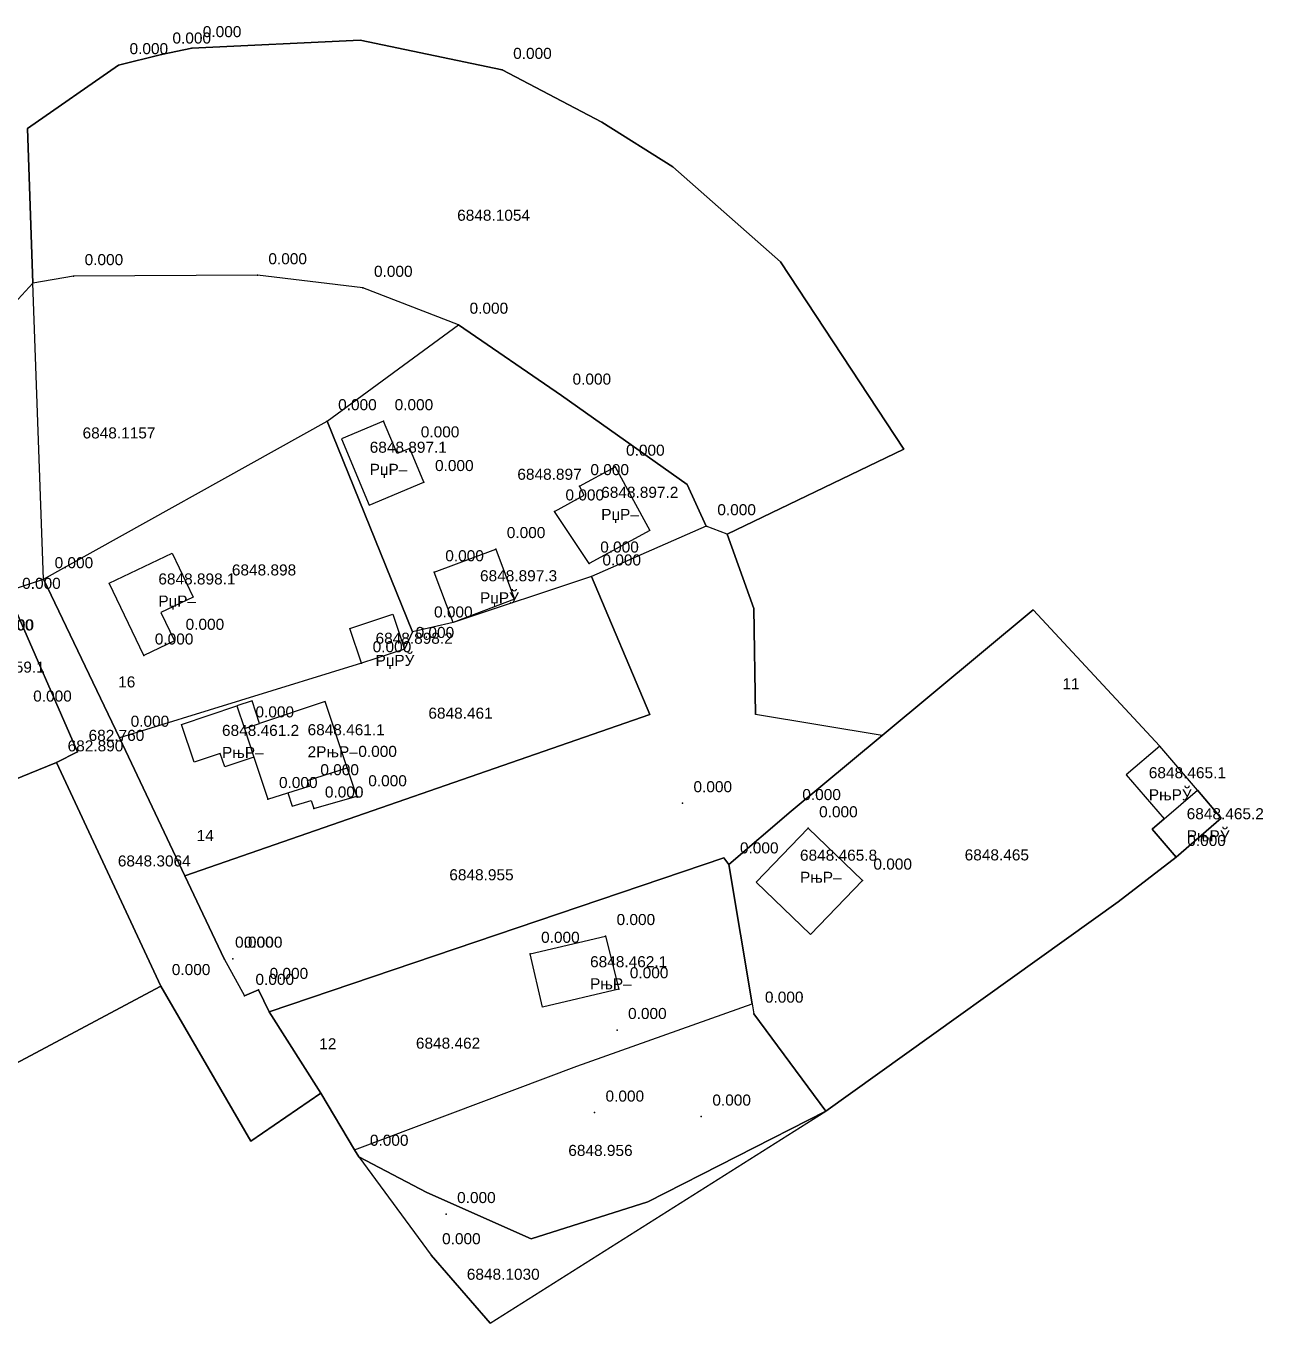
# Model space of a CAD drawing. Header units: metres. Extents: x 8504925 to 8509157, y 4588840 to 4591954.
# Drawn here: x 8506274.8 to 8506386.9, y 4590687.3 to 4590804.7 of the extents above; entities that cross this region are included whole.
import ezdxf

# ---------------------------------------------------------------- set-up
doc = ezdxf.new("R2010")
doc.units = ezdxf.units.M
for name, color, linetype in [('cad13', 30, 'Continuous'), ('cad140', 7, 'Continuous'), ('cad141', 7, 'Continuous'), ('cad144', 7, 'Continuous'), ('cad145', 7, 'Continuous'), ('cad146', 7, 'Continuous'), ('cad176', 7, 'Continuous'), ('cad22', 7, 'Continuous'), ('cad_cont_1', 30, 'Continuous'), ('cad_cont_2', 7, 'Continuous'), ('cad_cont_3', 7, 'Continuous'), ('points', 1, 'Continuous'), ('texts', 7, 'Continuous')]:
    doc.layers.add(name, color=color, linetype=linetype)
doc.styles.get("Standard").update_dxf_attribs({"font": 'arial.ttf'})

msp = doc.modelspace()

# ---------------------------------------------------------------- linework, layer by layer
at = {"layer": 'cad13'}
for points in [[(8506310.88, 4590763.42), (8506309.59, 4590766.47), (8506308.454, 4590766.001), (8506307.22, 4590768.93), (8506303.414, 4590767.331), (8506305.924, 4590761.341), (8506310.88, 4590763.42)], [(8506325.85, 4590756.04), (8506322.7, 4590760.76), (8506325.404, 4590762.231), (8506324.96, 4590763.05), (8506328.19, 4590764.81), (8506331.334, 4590759.031), (8506325.85, 4590756.04)], [(8506285.49, 4590747.71), (8506282.364, 4590754.271), (8506288.064, 4590756.981), (8506289.954, 4590753.001), (8506287.044, 4590751.621), (8506288.28, 4590749.04), (8506285.49, 4590747.71)], [(8506313.524, 4590750.711), (8506311.81, 4590755.25), (8506317.38, 4590757.35), (8506319.084, 4590752.811), (8506313.524, 4590750.711)], [(8506305.23, 4590747.01), (8506304.174, 4590750.171), (8506308.064, 4590751.461), (8506309.12, 4590748.3)], [(8506295.471, 4590738.506), (8506296.74, 4590734.71), (8506298.553, 4590735.268), (8506298.925, 4590734.054), (8506300.657, 4590734.586), (8506300.9, 4590733.85), (8506304.794, 4590734.961), (8506303.93, 4590737.53), (8506301.924, 4590743.541), (8506295.974, 4590741.565), (8506295.299, 4590743.596), (8506293.928, 4590743.141)], [(8506295.471, 4590738.506), (8506292.833, 4590737.628), (8506292.426, 4590738.852), (8506290.054, 4590738.063), (8506288.917, 4590741.478), (8506293.928, 4590743.141)], [(8506293.928, 4590743.141), (8506294.61, 4590741.11), (8506295.471, 4590738.506)], [(8506377.544, 4590739.511), (8506374.504, 4590736.911), (8506377.934, 4590732.911)], [(8506377.934, 4590732.911), (8506380.954, 4590735.531)], [(8506377.934, 4590732.911), (8506376.874, 4590731.991), (8506379.04, 4590729.46)], [(8506345.68, 4590732.06), (8506340.984, 4590727.181), (8506345.904, 4590722.441), (8506350.6, 4590727.32), (8506345.68, 4590732.06)], [(8506320.49, 4590720.69), (8506327.33, 4590722.3), (8506328.53, 4590717.48), (8506321.624, 4590715.861), (8506320.49, 4590720.69)]]:
    msp.add_lwpolyline(points, dxfattribs=at)
at = {"layer": 'cad140'}
for points in [[(8506273.47, 4590752.75), (8506279.49, 4590738.98), (8506277.59, 4590738.03)], [(8506277.59, 4590738.03), (8506287.03, 4590717.77)], [(8506316.88, 4590687.251), (8506311.52, 4590693.39)]]:
    msp.add_lwpolyline(points, dxfattribs=at)
at = {"layer": 'cad141'}
msp.add_lwpolyline([(8506379.04, 4590729.46), (8506373.794, 4590725.401), (8506347.304, 4590706.431)], dxfattribs=at)
at = {"layer": 'cad144'}
for points in [[(8506274.944, 4590795.461), (8506283.2, 4590801.18), (8506287.09, 4590802.14), (8506289.84, 4590802.72), (8506305.094, 4590803.451)], [(8506305.094, 4590803.451), (8506317.96, 4590800.75), (8506326.984, 4590796.011), (8506333.414, 4590791.961), (8506343.174, 4590783.361), (8506354.344, 4590766.401), (8506353.534, 4590766.011)], [(8506275.444, 4590781.431), (8506274.944, 4590795.461)], [(8506276.41, 4590754.62), (8506275.444, 4590781.431)], [(8506302.1, 4590768.93), (8506314.01, 4590777.67)], [(8506314.01, 4590777.67), (8506323.34, 4590771.25), (8506334.734, 4590763.211), (8506336.46, 4590759.42)], [(8506276.41, 4590754.62), (8506302.1, 4590768.93)], [(8506283.3, 4590740.26), (8506276.41, 4590754.62)], [(8506366.074, 4590751.851), (8506377.544, 4590739.511)], [(8506289.206, 4590727.766), (8506283.3, 4590740.26)], [(8506246.29, 4590725.84), (8506267.24, 4590733.83), (8506277.59, 4590738.03)], [(8506292.76, 4590720.25), (8506289.206, 4590727.766)], [(8506287.03, 4590717.77), (8506273.84, 4590710.73)], [(8506296.843, 4590715.438), (8506295.89, 4590717.42), (8506294.61, 4590716.88)], [(8506301.519, 4590708.06), (8506296.843, 4590715.438)], [(8506304.596, 4590702.94), (8506301.519, 4590708.06)], [(8506304.98, 4590702.31), (8506304.596, 4590702.94)]]:
    msp.add_lwpolyline(points, dxfattribs=at)
at = {"layer": 'cad145'}
for points in [[(8506314.01, 4590777.67), (8506305.35, 4590781.01), (8506295.78, 4590782.15), (8506279.13, 4590782.07), (8506275.444, 4590781.431)], [(8506309.834, 4590749.871), (8506302.1, 4590768.93)], [(8506353.534, 4590766.011), (8506338.364, 4590758.701)], [(8506336.46, 4590759.42), (8506326.05, 4590754.87)], [(8506338.364, 4590758.701), (8506336.46, 4590759.42)], [(8506338.364, 4590758.701), (8506340.772, 4590751.977), (8506340.903, 4590742.383)], [(8506326.05, 4590754.87), (8506313.524, 4590750.711)], [(8506326.05, 4590754.87), (8506331.339, 4590742.374)], [(8506352.392, 4590740.466), (8506366.074, 4590751.851)], [(8506313.524, 4590750.711), (8506309.834, 4590749.871)], [(8506309.834, 4590749.871), (8506309.12, 4590748.3)], [(8506305.23, 4590747.01), (8506283.3, 4590740.26)], [(8506338.51, 4590728.79), (8506344.16, 4590733.62), (8506352.392, 4590740.466)], [(8506338.051, 4590729.388), (8506338.51, 4590728.79)], [(8506338.51, 4590728.79), (8506340.616, 4590716.165)], [(8506340.616, 4590716.165), (8506340.77, 4590715.27)], [(8506347.304, 4590706.431), (8506340.77, 4590715.27)]]:
    msp.add_lwpolyline(points, dxfattribs=at)
at = {"layer": 'cad146'}
for points in [[(8506272.205, 4590753.225), (8506276.41, 4590754.62)], [(8506309.12, 4590748.3), (8506305.23, 4590747.01)], [(8506331.339, 4590742.374), (8506289.206, 4590727.766)], [(8506338.051, 4590729.388), (8506296.843, 4590715.438)], [(8506292.76, 4590720.25), (8506294.61, 4590716.88)], [(8506304.596, 4590702.94), (8506324.736, 4590710.525), (8506340.616, 4590716.165)], [(8506304.98, 4590702.31), (8506311.146, 4590699.061), (8506320.581, 4590694.873), (8506331.17, 4590698.222), (8506347.304, 4590706.431)]]:
    msp.add_lwpolyline(points, dxfattribs=at)
at = {"layer": 'cad176'}
for points in [[(8506275.444, 4590781.431), (8506270.083, 4590775.633), (8506266.518, 4590771.922), (8506254.44, 4590764.11)], [(8506352.392, 4590740.466), (8506340.903, 4590742.383)], [(8506380.954, 4590735.531), (8506377.544, 4590739.511)], [(8506379.04, 4590729.46), (8506383.114, 4590732.981), (8506380.954, 4590735.531)], [(8506287.03, 4590717.77), (8506295.18, 4590703.74), (8506301.519, 4590708.06)], [(8506316.88, 4590687.251), (8506347.304, 4590706.431)], [(8506304.98, 4590702.31), (8506311.52, 4590693.39)]]:
    msp.add_lwpolyline(points, dxfattribs=at)
at = {"layer": 'cad22'}
for points in [[(8506294.61, 4590741.11), (8506295.974, 4590741.565)], [(8506298.553, 4590735.268), (8506300.49, 4590735.87), (8506300.324, 4590736.381), (8506303.93, 4590737.53)]]:
    msp.add_lwpolyline(points, dxfattribs=at)
at = {"layer": 'cad_cont_1'}
for points in [[(8506310.88, 4590763.42), (8506309.59, 4590766.47), (8506308.454, 4590766.001), (8506307.22, 4590768.93), (8506303.414, 4590767.331), (8506305.924, 4590761.341), (8506310.88, 4590763.42)], [(8506325.85, 4590756.04), (8506322.7, 4590760.76), (8506325.404, 4590762.231), (8506324.96, 4590763.05), (8506328.19, 4590764.81), (8506331.334, 4590759.031), (8506325.85, 4590756.04)], [(8506285.49, 4590747.71), (8506282.364, 4590754.271), (8506288.064, 4590756.981), (8506289.954, 4590753.001), (8506287.044, 4590751.621), (8506288.28, 4590749.04), (8506285.49, 4590747.71)], [(8506313.524, 4590750.711), (8506311.81, 4590755.25), (8506317.38, 4590757.35), (8506319.084, 4590752.811), (8506313.524, 4590750.711)], [(8506309.12, 4590748.3), (8506305.23, 4590747.01), (8506305.23, 4590747.01), (8506304.174, 4590750.171), (8506308.064, 4590751.461), (8506309.12, 4590748.3)], [(8506293.928, 4590743.141), (8506294.61, 4590741.11), (8506295.471, 4590738.506), (8506295.471, 4590738.506), (8506296.74, 4590734.71), (8506298.553, 4590735.268), (8506298.925, 4590734.054), (8506300.657, 4590734.586), (8506300.9, 4590733.85), (8506304.794, 4590734.961), (8506303.93, 4590737.53), (8506301.924, 4590743.541), (8506295.974, 4590741.565), (8506295.299, 4590743.596), (8506293.928, 4590743.141)], [(8506293.928, 4590743.141), (8506294.61, 4590741.11), (8506295.471, 4590738.506), (8506295.471, 4590738.506), (8506292.833, 4590737.628), (8506292.426, 4590738.852), (8506290.054, 4590738.063), (8506288.917, 4590741.478), (8506293.928, 4590743.141)], [(8506380.954, 4590735.531), (8506377.544, 4590739.511), (8506377.544, 4590739.511), (8506374.504, 4590736.911), (8506377.934, 4590732.911), (8506377.934, 4590732.911), (8506380.954, 4590735.531)], [(8506377.934, 4590732.911), (8506380.954, 4590735.531), (8506380.954, 4590735.531), (8506383.114, 4590732.981), (8506379.04, 4590729.46), (8506379.04, 4590729.46), (8506376.874, 4590731.991), (8506377.934, 4590732.911)], [(8506345.68, 4590732.06), (8506340.984, 4590727.181), (8506345.904, 4590722.441), (8506350.6, 4590727.32), (8506345.68, 4590732.06)], [(8506320.49, 4590720.69), (8506327.33, 4590722.3), (8506328.53, 4590717.48), (8506321.624, 4590715.861), (8506320.49, 4590720.69)]]:
    msp.add_lwpolyline(points, dxfattribs=at)
at = {"layer": 'cad_cont_2'}
for points in [[(8506274.944, 4590795.461), (8506283.2, 4590801.18), (8506287.09, 4590802.14), (8506289.84, 4590802.72), (8506305.094, 4590803.451), (8506305.094, 4590803.451), (8506317.96, 4590800.75), (8506326.984, 4590796.011), (8506333.414, 4590791.961), (8506343.174, 4590783.361), (8506354.344, 4590766.401), (8506353.534, 4590766.011), (8506353.534, 4590766.011), (8506338.364, 4590758.701), (8506338.364, 4590758.701), (8506336.46, 4590759.42), (8506336.46, 4590759.42), (8506334.734, 4590763.211), (8506323.34, 4590771.25), (8506314.01, 4590777.67), (8506314.01, 4590777.67), (8506305.35, 4590781.01), (8506295.78, 4590782.15), (8506279.13, 4590782.07), (8506275.444, 4590781.431), (8506275.444, 4590781.431), (8506274.944, 4590795.461)], [(8506254.44, 4590764.11), (8506265.121, 4590750.153), (8506265.121, 4590750.153), (8506272.205, 4590753.225), (8506272.205, 4590753.225), (8506276.41, 4590754.62), (8506276.41, 4590754.62), (8506302.1, 4590768.93), (8506302.1, 4590768.93), (8506314.01, 4590777.67), (8506314.01, 4590777.67), (8506305.35, 4590781.01), (8506295.78, 4590782.15), (8506279.13, 4590782.07), (8506275.444, 4590781.431), (8506275.444, 4590781.431), (8506270.083, 4590775.633), (8506266.518, 4590771.922), (8506254.44, 4590764.11)], [(8506309.834, 4590749.871), (8506302.1, 4590768.93), (8506302.1, 4590768.93), (8506314.01, 4590777.67), (8506314.01, 4590777.67), (8506323.34, 4590771.25), (8506334.734, 4590763.211), (8506336.46, 4590759.42), (8506336.46, 4590759.42), (8506326.05, 4590754.87), (8506326.05, 4590754.87), (8506313.524, 4590750.711), (8506313.524, 4590750.711), (8506309.834, 4590749.871)], [(8506283.3, 4590740.26), (8506276.41, 4590754.62), (8506276.41, 4590754.62), (8506302.1, 4590768.93), (8506302.1, 4590768.93), (8506309.834, 4590749.871), (8506309.834, 4590749.871), (8506309.12, 4590748.3), (8506309.12, 4590748.3), (8506305.23, 4590747.01), (8506305.23, 4590747.01), (8506283.3, 4590740.26)], [(8506331.339, 4590742.374), (8506289.206, 4590727.766), (8506289.206, 4590727.766), (8506292.76, 4590720.25), (8506292.76, 4590720.25), (8506294.61, 4590716.88), (8506294.61, 4590716.88), (8506295.89, 4590717.42), (8506296.843, 4590715.438), (8506296.843, 4590715.438), (8506338.051, 4590729.388), (8506338.051, 4590729.388), (8506338.51, 4590728.79), (8506338.51, 4590728.79), (8506344.16, 4590733.62), (8506352.392, 4590740.466), (8506352.392, 4590740.466), (8506340.903, 4590742.383), (8506340.903, 4590742.383), (8506340.772, 4590751.977), (8506338.364, 4590758.701), (8506338.364, 4590758.701), (8506336.46, 4590759.42), (8506336.46, 4590759.42), (8506326.05, 4590754.87), (8506326.05, 4590754.87), (8506331.339, 4590742.374)], [(8506272.205, 4590753.225), (8506276.41, 4590754.62), (8506276.41, 4590754.62), (8506283.3, 4590740.26), (8506283.3, 4590740.26), (8506289.206, 4590727.766), (8506289.206, 4590727.766), (8506292.76, 4590720.25), (8506292.76, 4590720.25), (8506294.61, 4590716.88), (8506294.61, 4590716.88), (8506295.89, 4590717.42), (8506296.843, 4590715.438), (8506296.843, 4590715.438), (8506301.519, 4590708.06), (8506301.519, 4590708.06), (8506295.18, 4590703.74), (8506287.03, 4590717.77), (8506287.03, 4590717.77), (8506277.59, 4590738.03), (8506277.59, 4590738.03), (8506279.49, 4590738.98), (8506273.47, 4590752.75)], [(8506305.23, 4590747.01), (8506283.3, 4590740.26), (8506283.3, 4590740.26), (8506289.206, 4590727.766), (8506289.206, 4590727.766), (8506331.339, 4590742.374), (8506331.339, 4590742.374), (8506326.05, 4590754.87), (8506326.05, 4590754.87), (8506313.524, 4590750.711), (8506313.524, 4590750.711), (8506309.834, 4590749.871), (8506309.834, 4590749.871), (8506309.12, 4590748.3), (8506309.12, 4590748.3), (8506305.23, 4590747.01)], [(8506242.03, 4590735.41), (8506256.45, 4590743.62), (8506256.45, 4590743.62), (8506266.12, 4590748.85), (8506273.47, 4590752.75), (8506273.47, 4590752.75), (8506279.49, 4590738.98), (8506277.59, 4590738.03), (8506277.59, 4590738.03), (8506267.24, 4590733.83), (8506246.29, 4590725.84), (8506246.29, 4590725.84), (8506245.12, 4590727.99), (8506245.12, 4590727.99), (8506242.03, 4590735.41)], [(8506338.51, 4590728.79), (8506340.616, 4590716.165), (8506340.616, 4590716.165), (8506340.77, 4590715.27), (8506340.77, 4590715.27), (8506347.304, 4590706.431), (8506347.304, 4590706.431), (8506373.794, 4590725.401), (8506379.04, 4590729.46), (8506379.04, 4590729.46), (8506383.114, 4590732.981), (8506380.954, 4590735.531), (8506380.954, 4590735.531), (8506377.544, 4590739.511), (8506377.544, 4590739.511), (8506366.074, 4590751.851), (8506366.074, 4590751.851), (8506352.392, 4590740.466), (8506352.392, 4590740.466), (8506344.16, 4590733.62), (8506338.51, 4590728.79)], [(8506258.64, 4590707.46), (8506252.2, 4590712.17), (8506246.29, 4590725.84), (8506246.29, 4590725.84), (8506267.24, 4590733.83), (8506277.59, 4590738.03), (8506277.59, 4590738.03), (8506287.03, 4590717.77), (8506287.03, 4590717.77), (8506273.84, 4590710.73), (8506273.84, 4590710.73), (8506270.17, 4590708.81), (8506270.17, 4590708.81), (8506266.51, 4590707), (8506266.51, 4590707), (8506264.59, 4590706.46), (8506264.59, 4590706.46), (8506258.64, 4590707.46)], [(8506338.051, 4590729.388), (8506296.843, 4590715.438), (8506296.843, 4590715.438), (8506301.519, 4590708.06), (8506301.519, 4590708.06), (8506304.596, 4590702.94), (8506304.596, 4590702.94), (8506324.736, 4590710.525), (8506340.616, 4590716.165), (8506340.616, 4590716.165), (8506338.51, 4590728.79), (8506338.51, 4590728.79), (8506338.051, 4590729.388)], [(8506304.596, 4590702.94), (8506324.736, 4590710.525), (8506340.616, 4590716.165), (8506340.616, 4590716.165), (8506340.77, 4590715.27), (8506340.77, 4590715.27), (8506347.304, 4590706.431), (8506347.304, 4590706.431), (8506331.17, 4590698.222), (8506320.581, 4590694.873), (8506311.146, 4590699.061), (8506304.98, 4590702.31), (8506304.98, 4590702.31), (8506304.596, 4590702.94)], [(8506304.98, 4590702.31), (8506311.52, 4590693.39), (8506311.52, 4590693.39), (8506316.88, 4590687.251), (8506316.88, 4590687.251), (8506347.304, 4590706.431), (8506347.304, 4590706.431), (8506331.17, 4590698.222), (8506320.581, 4590694.873), (8506311.146, 4590699.061), (8506304.98, 4590702.31)]]:
    msp.add_lwpolyline(points, dxfattribs=at)
at = {"layer": 'cad_cont_3'}
msp.add_lwpolyline([(8506273.84, 4590710.73), (8506287.03, 4590717.77), (8506287.03, 4590717.77), (8506295.18, 4590703.74), (8506301.519, 4590708.06), (8506301.519, 4590708.06), (8506304.596, 4590702.94), (8506304.596, 4590702.94), (8506304.98, 4590702.31), (8506304.98, 4590702.31), (8506311.52, 4590693.39), (8506311.52, 4590693.39), (8506316.88, 4590687.251), (8506316.88, 4590687.251), (8506347.304, 4590706.431), (8506347.304, 4590706.431), (8506373.794, 4590725.401), (8506379.04, 4590729.46), (8506379.04, 4590729.46), (8506383.114, 4590732.981), (8506380.954, 4590735.531), (8506380.954, 4590735.531), (8506377.544, 4590739.511), (8506377.544, 4590739.511), (8506366.074, 4590751.851), (8506366.074, 4590751.851), (8506352.392, 4590740.466), (8506352.392, 4590740.466), (8506340.903, 4590742.383), (8506340.903, 4590742.383), (8506340.772, 4590751.977), (8506338.364, 4590758.701), (8506338.364, 4590758.701), (8506353.534, 4590766.011), (8506353.534, 4590766.011), (8506354.344, 4590766.401), (8506343.174, 4590783.361), (8506333.414, 4590791.961), (8506326.984, 4590796.011), (8506317.96, 4590800.75), (8506305.094, 4590803.451), (8506305.094, 4590803.451), (8506289.84, 4590802.72), (8506287.09, 4590802.14), (8506283.2, 4590801.18), (8506274.944, 4590795.461), (8506274.944, 4590795.461), (8506275.444, 4590781.431), (8506275.444, 4590781.431), (8506270.083, 4590775.633)], dxfattribs=at)
at = {"layer": 'points'}
for p in [(8506289.84, 4590802.72), (8506283.2, 4590801.18), (8506287.09, 4590802.14), (8506317.96, 4590800.75), (8506279.13, 4590782.07), (8506295.78, 4590782.15), (8506305.35, 4590781.01), (8506314.01, 4590777.67), (8506323.34, 4590771.25), (8506302.1, 4590768.93), (8506307.22, 4590768.93), (8506309.59, 4590766.47), (8506328.19, 4590764.81), (8506310.88, 4590763.42), (8506324.96, 4590763.05), (8506322.7, 4590760.76), (8506336.46, 4590759.42), (8506317.38, 4590757.35), (8506311.81, 4590755.25), (8506325.85, 4590756.04), (8506276.41, 4590754.62), (8506326.05, 4590754.87), (8506310.79, 4590750.16), (8506288.28, 4590749.04), (8506309.12, 4590748.3), (8506285.49, 4590747.71), (8506305.23, 4590747.01), (8506283.3, 4590740.26), (8506294.61, 4590741.11), (8506279.49, 4590738.98), (8506277.59, 4590738.03), (8506303.93, 4590737.53), (8506300.49, 4590735.87), (8506296.74, 4590734.71), (8506304.83, 4590734.87), (8506334.3, 4590734.33), (8506300.9, 4590733.85), (8506344.16, 4590733.62), (8506345.68, 4590732.06), (8506379.04, 4590729.46), (8506338.51, 4590728.79), (8506350.6, 4590727.32), (8506327.33, 4590722.3), (8506292.76, 4590720.25), (8506293.56, 4590720.25), (8506320.49, 4590720.69), (8506287.03, 4590717.77), (8506294.61, 4590716.88), (8506295.89, 4590717.42), (8506328.53, 4590717.48), (8506340.77, 4590715.27), (8506328.37, 4590713.79), (8506326.33, 4590706.31), (8506336.01, 4590705.95), (8506304.98, 4590702.31), (8506312.88, 4590697.12), (8506311.52, 4590693.39)]:
    msp.add_point(p, dxfattribs=at)

# ---------------------------------------------------------------- texts
at = {"layer": 'cad_cont_1'}
for s, p in [('6848.897.1', (8506305.961, 4590766.076)), ('6848.897.2', (8506326.937, 4590761.994)), ('6848.897.3', (8506315.956, 4590754.438)), ('6848.898.1', (8506286.812, 4590754.146)), ('6848.898.2', (8506306.492, 4590748.774)), ('6848.459.1', (8506269.527, 4590746.161)), ('6848.461.2', (8506292.578, 4590740.432)), ('6848.461.1', (8506300.333, 4590740.492)), ('6848.465.1', (8506376.555, 4590736.599)), ('6848.465.2', (8506379.988, 4590732.884)), ('6848.465.8', (8506344.949, 4590729.127)), ('6848.462.1', (8506325.929, 4590719.481))]:
    msp.add_text(s, height=1, dxfattribs=at).set_placement(p)
at = {"layer": 'cad_cont_2'}
for s, p in [('6848.1054', (8506313.886, 4590787.089)), ('6848.1157', (8506279.944, 4590767.372)), ('6848.897', (8506319.339, 4590763.629)), ('6848.898', (8506293.473, 4590754.963)), ('6848.461', (8506311.279, 4590741.991)), ('6848.3064', (8506283.139, 4590728.606)), ('6848.465', (8506359.872, 4590729.154)), ('6848.955', (8506313.176, 4590727.354)), ('6848.462', (8506310.148, 4590712.101)), ('6848.956', (8506323.958, 4590702.389)), ('6848.1030', (8506314.76, 4590691.172))]:
    msp.add_text(s, height=1, dxfattribs=at).set_placement(p)
at = {"layer": 'points'}
for s, p in [('0.000', (8506290.84, 4590803.72)), ('0.000', (8506288.09, 4590803.14)), ('0.000', (8506284.2, 4590802.18)), ('0.000', (8506318.96, 4590801.75)), ('0.000', (8506280.13, 4590783.07)), ('0.000', (8506296.78, 4590783.15)), ('0.000', (8506306.35, 4590782.01)), ('0.000', (8506315.01, 4590778.67)), ('0.000', (8506324.34, 4590772.25)), ('0.000', (8506303.1, 4590769.93)), ('0.000', (8506308.22, 4590769.93)), ('0.000', (8506310.59, 4590767.47)), ('0.000', (8506329.19, 4590765.81)), ('0.000', (8506311.88, 4590764.42)), ('0.000', (8506325.96, 4590764.05)), ('0.000', (8506323.7, 4590761.76)), ('0.000', (8506337.46, 4590760.42)), ('0.000', (8506318.38, 4590758.35)), ('0.000', (8506326.85, 4590757.04)), ('0.000', (8506277.41, 4590755.62)), ('0.000', (8506312.81, 4590756.25)), ('0.000', (8506327.05, 4590755.87)), ('0.000', (8506274.47, 4590753.75)), ('0.000', (8506311.79, 4590751.16)), ('0.000', (8506272, 4590749.98)), ('0.000', (8506272.05, 4590749.99)), ('0.000', (8506289.28, 4590750.04)), ('0.000', (8506286.49, 4590748.71)), ('0.000', (8506310.12, 4590749.3)), ('0.000', (8506306.23, 4590748.01)), ('0.000', (8506275.47, 4590743.54)), ('0.000', (8506295.61, 4590742.11)), ('0.000', (8506284.3, 4590741.26)), ('682.890', (8506278.59, 4590739.03)), ('682.760', (8506280.49, 4590739.98)), ('0.000', (8506304.93, 4590738.53)), ('0.000', (8506301.49, 4590736.87)), ('0.000', (8506297.74, 4590735.71)), ('0.000', (8506305.83, 4590735.87)), ('0.000', (8506301.9, 4590734.85)), ('0.000', (8506335.3, 4590735.33)), ('0.000', (8506345.16, 4590734.62)), ('0.000', (8506346.68, 4590733.06)), ('0.000', (8506339.51, 4590729.79)), ('0.000', (8506380.04, 4590730.46)), ('0.000', (8506351.6, 4590728.32)), ('0.000', (8506328.33, 4590723.3)), ('0.000', (8506321.49, 4590721.69)), ('0.000', (8506293.76, 4590721.25)), ('0.000', (8506294.56, 4590721.25)), ('0.000', (8506288.03, 4590718.77)), ('0.000', (8506295.61, 4590717.88)), ('0.000', (8506296.89, 4590718.42)), ('0.000', (8506329.53, 4590718.48)), ('0.000', (8506341.77, 4590716.27)), ('0.000', (8506329.37, 4590714.79)), ('0.000', (8506327.33, 4590707.31)), ('0.000', (8506337.01, 4590706.95)), ('0.000', (8506305.98, 4590703.31)), ('0.000', (8506313.88, 4590698.12)), ('0.000', (8506312.52, 4590694.39))]:
    msp.add_text(s, height=1, dxfattribs=at).set_placement(p)
at = {"layer": 'texts'}
for s, p in [('РџР–', (8506305.961, 4590764.076)), ('РџР–', (8506326.937, 4590759.994)), ('РџР–', (8506286.812, 4590752.146)), ('РџРЎ', (8506315.956, 4590752.438)), ('РџРЎ', (8506306.492, 4590746.774)), ('16', (8506283.17, 4590744.822)), ('11', (8506368.725, 4590744.652)), ('РњР–', (8506292.578, 4590738.432)), ('2РњР–', (8506300.333, 4590738.492)), ('РњРЎ', (8506376.555, 4590734.599)), ('14', (8506290.279, 4590730.904)), ('РњРЎ', (8506379.988, 4590730.884)), ('РњР–', (8506344.949, 4590727.127)), ('РњР–', (8506325.929, 4590717.481)), ('12', (8506301.389, 4590712.044))]:
    msp.add_text(s, height=1, dxfattribs=at).set_placement(p)

doc.saveas('drawing.dxf')
